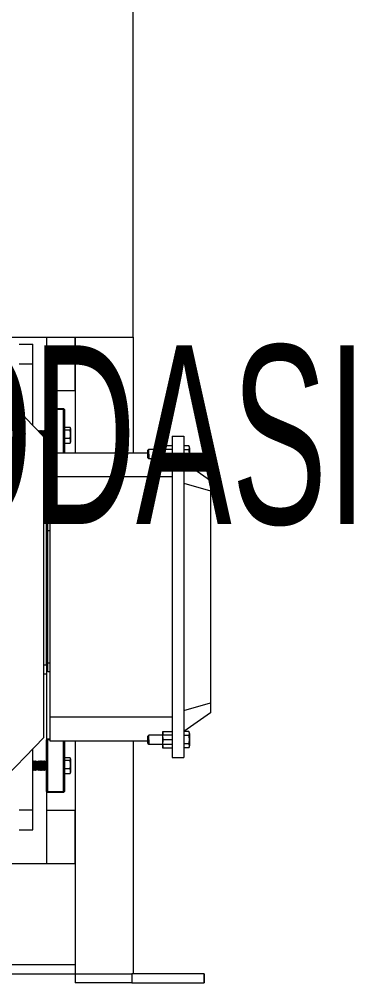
# Model space of a CAD drawing. Header units: metres. Extents: x 8 to 325, y -31 to 15.
# Drawn here: x 132.788 to 133.162, y -8.646 to -7.567 of the extents above; entities that cross this region are included whole.
import ezdxf

# ---------------------------------------------------------------- set-up
doc = ezdxf.new("R2010")
doc.units = ezdxf.units.M
doc.layers.add('A-DETY-ETKT', color=7, linetype='Continuous', lineweight=9)
doc.layers.add('M-EKIP', color=7, linetype='Continuous', lineweight=9)
doc.layers.add('G-IMPT', color=7, linetype='Continuous', lineweight=9, true_color=0x999999)
doc.styles.add('Arial Narrow_1', font='ARIALN.TTF', dxfattribs={"width": 0.7, "height": 0.2})

# ---------------------------------------------------------------- blocks, each defined once
blk = doc.blocks.new('D4010_10_Yangın Pompası - Wilo SCPFF 125_300_125_2_dwg-V113-_1_13_4_13_ PERON KATI _FFL_')
at = {"layer": 'G-IMPT', "color": 8, "lineweight": 5, "true_color": 0x808080}
for p, q in [((-0.2644, 1.0426), (-0.2644, 1.0326)), ((-0.1833, 1.0426), (-0.2644, 1.0426)), ((-0.2644, 1.0326), (-0.2644, 1.0426)), ((-0.1833, 1.0426), (-0.1199, 1.0426)), ((-0.1833, 1.0326), (-0.1833, 1.0426)), ((-0.1199, 1.0326), (-0.1199, 1.0426)), ((-0.2644, 1.0326), (-0.1833, 1.0326)), ((-0.1849, 0.772), (-0.1849, 1.0326)), ((-0.1199, 1.0326), (-0.1833, 1.0326)), ((-0.1199, 0.772), (-0.1199, 1.0326)), ((-0.1199, 1.0226), (-0.1199, 1.0326)), ((0.5001, 1.0326), (-0.1199, 1.0326)), ((-0.1199, 1.0226), (0.5001, 1.0226)), ((-0.1199, 0.9096), (-0.0879, 0.9096)), ((-0.1199, 0.9096), (-0.1199, 0.8496)), ((-0.0879, 0.8286), (-0.0879, 0.9096)), ((-0.0879, 0.9096), (-0.0319, 0.9096)), ((-0.0724, 0.8715), (-0.0724, 0.8495)), ((-0.0574, 0.8715), (-0.0724, 0.8715)), ((-0.1199, 0.8496), (-0.0879, 0.8496)), ((-0.0724, 0.8495), (-0.0724, 0.7807)), ((-0.0724, 0.8495), (-0.068, 0.8495)), ((-0.0724, 0.8495), (-0.068, 0.8495)), ((-0.068, 0.8495), (-0.0574, 0.8495)), ((-0.068, 0.8495), (-0.0574, 0.8495)), ((-0.0849, 0.7678), (-0.0204, 0.8345)), ((-0.1069, 0.8296), (-0.1079, 0.8286)), ((-0.1069, 0.8296), (-0.1079, 0.8286)), ((-0.1079, 0.772), (-0.1079, 0.8286)), ((-0.1069, 0.8286), (-0.1079, 0.8286)), ((-0.1069, 0.8296), (-0.0889, 0.8296)), ((-0.1069, 0.8296), (-0.1069, 0.8286)), ((-0.0889, 0.8286), (-0.1069, 0.8286)), ((-0.1069, 0.8286), (-0.1069, 0.772)), ((-0.0889, 0.8286), (-0.0889, 0.8296)), ((-0.0879, 0.8286), (-0.0889, 0.8296)), ((-0.0879, 0.8286), (-0.0889, 0.8296)), ((-0.0889, 0.7706), (-0.0889, 0.8286)), ((-0.0879, 0.8286), (-0.0889, 0.8286)), ((-0.0879, 0.8286), (-0.0879, 0.7706)), ((-0.1144, 0.8082), (-0.1148, 0.8076)), ((-0.1148, 0.8076), (-0.1148, 0.8076)), ((-0.1148, 0.8059), (-0.1148, 0.8072)), ((-0.1148, 0.8006), (-0.1148, 0.807)), ((-0.1148, 0.7985), (-0.1148, 0.8059)), ((-0.1148, 0.7932), (-0.1148, 0.8006)), ((-0.1148, 0.7922), (-0.1148, 0.7985)), ((-0.1141, 0.8087), (-0.1079, 0.8087)), ((-0.1141, 0.8031), (-0.1079, 0.8031)), ((-0.0875, 0.8037), (-0.0881, 0.8046)), ((-0.0869, 0.8046), (-0.0875, 0.8037)), ((-0.0875, 0.8037), (-0.0875, 0.8012)), ((-0.0875, 0.8037), (-0.0875, 0.798)), ((-0.0875, 0.7954), (-0.0875, 0.8012)), ((-0.0866, 0.8046), (-0.0869, 0.8046)), ((-0.0869, 0.8046), (-0.0869, 0.8015)), ((-0.0869, 0.7977), (-0.0869, 0.8042)), ((-0.0869, 0.8015), (-0.0869, 0.7949)), ((-0.086, 0.8037), (-0.0866, 0.8046)), ((-0.0866, 0.8015), (-0.0866, 0.8046)), ((-0.0866, 0.7977), (-0.0866, 0.8042)), ((-0.0866, 0.8015), (-0.0866, 0.7949)), ((-0.0855, 0.8046), (-0.086, 0.8037)), ((-0.086, 0.8037), (-0.086, 0.8012)), ((-0.086, 0.8037), (-0.086, 0.798)), ((-0.086, 0.7954), (-0.086, 0.8012)), ((-0.0852, 0.8046), (-0.0855, 0.8046)), ((-0.0855, 0.8046), (-0.0855, 0.8015)), ((-0.0855, 0.7977), (-0.0855, 0.8042)), ((-0.0855, 0.8015), (-0.0855, 0.7949)), ((-0.0846, 0.8037), (-0.0852, 0.8046)), ((-0.0852, 0.8015), (-0.0852, 0.8046)), ((-0.0852, 0.7977), (-0.0852, 0.8042)), ((-0.0852, 0.8015), (-0.0852, 0.7949)), ((-0.084, 0.8046), (-0.0846, 0.8037)), ((-0.0846, 0.8037), (-0.0846, 0.8012)), ((-0.0846, 0.8037), (-0.0846, 0.798)), ((-0.0846, 0.7954), (-0.0846, 0.8012)), ((-0.0837, 0.8046), (-0.084, 0.8046)), ((-0.084, 0.8046), (-0.084, 0.8015)), ((-0.084, 0.7977), (-0.084, 0.8042)), ((-0.084, 0.8015), (-0.084, 0.7949)), ((-0.0832, 0.8037), (-0.0837, 0.8046)), ((-0.0837, 0.8015), (-0.0837, 0.8046)), ((-0.0837, 0.7977), (-0.0837, 0.8042)), ((-0.0837, 0.8015), (-0.0837, 0.7949)), ((-0.0826, 0.8046), (-0.0832, 0.8037)), ((-0.0832, 0.8037), (-0.0832, 0.8012)), ((-0.0832, 0.8037), (-0.0832, 0.798)), ((-0.0832, 0.7954), (-0.0832, 0.8012)), ((-0.0823, 0.8046), (-0.0826, 0.8046)), ((-0.0826, 0.8046), (-0.0826, 0.8015)), ((-0.0826, 0.7977), (-0.0826, 0.8042)), ((-0.0826, 0.8015), (-0.0826, 0.7949)), ((-0.0817, 0.8037), (-0.0823, 0.8046)), ((-0.0823, 0.8015), (-0.0823, 0.8046)), ((-0.0823, 0.7977), (-0.0823, 0.8042)), ((-0.0823, 0.8015), (-0.0823, 0.7949)), ((-0.0811, 0.8046), (-0.0817, 0.8037)), ((-0.0817, 0.8037), (-0.0817, 0.8012)), ((-0.0817, 0.8037), (-0.0817, 0.798)), ((-0.0817, 0.7954), (-0.0817, 0.8012)), ((-0.0808, 0.8046), (-0.0811, 0.8046)), ((-0.0811, 0.8046), (-0.0811, 0.8015)), ((-0.0811, 0.7977), (-0.0811, 0.8042)), ((-0.0811, 0.8015), (-0.0811, 0.7949)), ((-0.0803, 0.8037), (-0.0808, 0.8046)), ((-0.0808, 0.8015), (-0.0808, 0.8046)), ((-0.0808, 0.7977), (-0.0808, 0.8042)), ((-0.0808, 0.8015), (-0.0808, 0.7949)), ((-0.0797, 0.8046), (-0.0803, 0.8037)), ((-0.0803, 0.8037), (-0.0803, 0.8012)), ((-0.0803, 0.8037), (-0.0803, 0.798)), ((-0.0803, 0.7954), (-0.0803, 0.8012)), ((-0.0794, 0.8046), (-0.0797, 0.8046)), ((-0.0797, 0.8046), (-0.0797, 0.8015)), ((-0.0797, 0.7977), (-0.0797, 0.8042)), ((-0.0797, 0.8015), (-0.0797, 0.7949)), ((-0.0788, 0.8037), (-0.0794, 0.8046)), ((-0.0794, 0.8015), (-0.0794, 0.8046)), ((-0.0794, 0.7977), (-0.0794, 0.8042)), ((-0.0794, 0.8015), (-0.0794, 0.7949)), ((-0.0782, 0.8046), (-0.0788, 0.8037)), ((-0.0788, 0.8037), (-0.0788, 0.8012)), ((-0.0788, 0.8037), (-0.0788, 0.798)), ((-0.0788, 0.7954), (-0.0788, 0.8012)), ((-0.078, 0.8046), (-0.0782, 0.8046)), ((-0.0782, 0.8046), (-0.0782, 0.8015)), ((-0.0782, 0.7977), (-0.0782, 0.8042)), ((-0.0782, 0.8015), (-0.0782, 0.7949)), ((-0.0774, 0.8037), (-0.078, 0.8046)), ((-0.078, 0.8015), (-0.078, 0.8046)), ((-0.078, 0.7977), (-0.078, 0.8042)), ((-0.078, 0.8015), (-0.078, 0.7949)), ((-0.0768, 0.8046), (-0.0774, 0.8037)), ((-0.0774, 0.8037), (-0.0774, 0.8012)), ((-0.0774, 0.8037), (-0.0774, 0.798)), ((-0.0774, 0.7954), (-0.0774, 0.8012)), ((-0.0765, 0.8046), (-0.0768, 0.8046)), ((-0.0768, 0.8046), (-0.0768, 0.8015)), ((-0.0768, 0.7977), (-0.0768, 0.8042)), ((-0.0768, 0.8015), (-0.0768, 0.7949)), ((-0.0759, 0.8037), (-0.0765, 0.8046)), ((-0.0765, 0.8015), (-0.0765, 0.8046)), ((-0.0765, 0.7977), (-0.0765, 0.8042)), ((-0.0765, 0.8015), (-0.0765, 0.7949)), ((-0.0754, 0.8046), (-0.0759, 0.8037)), ((-0.0759, 0.8037), (-0.0759, 0.8012)), ((-0.0759, 0.8037), (-0.0759, 0.798)), ((-0.0759, 0.7954), (-0.0759, 0.8012)), ((-0.0751, 0.8046), (-0.0754, 0.8046)), ((-0.0754, 0.8046), (-0.0754, 0.8015)), ((-0.0754, 0.7977), (-0.0754, 0.8042)), ((-0.0754, 0.8015), (-0.0754, 0.7949)), ((-0.0745, 0.8037), (-0.0751, 0.8046)), ((-0.0751, 0.8015), (-0.0751, 0.8046)), ((-0.0751, 0.7977), (-0.0751, 0.8042)), ((-0.0751, 0.8015), (-0.0751, 0.7949)), ((-0.0739, 0.8046), (-0.0745, 0.8037)), ((-0.0745, 0.8037), (-0.0745, 0.8012)), ((-0.0745, 0.8037), (-0.0745, 0.798)), ((-0.0745, 0.7954), (-0.0745, 0.8012)), ((-0.0736, 0.8046), (-0.0739, 0.8046)), ((-0.0739, 0.8046), (-0.0739, 0.8015)), ((-0.0739, 0.7977), (-0.0739, 0.8042)), ((-0.0739, 0.8015), (-0.0739, 0.7949)), ((-0.073, 0.8037), (-0.0736, 0.8046)), ((-0.0736, 0.8015), (-0.0736, 0.8046)), ((-0.0736, 0.7977), (-0.0736, 0.8042)), ((-0.0736, 0.8015), (-0.0736, 0.7949)), ((-0.0725, 0.8046), (-0.073, 0.8037)), ((-0.073, 0.8037), (-0.073, 0.8012)), ((-0.073, 0.8037), (-0.073, 0.798)), ((-0.073, 0.7954), (-0.073, 0.8012)), ((-0.2414, 0.4305), (-0.2414, 0.7905)), ((-0.2284, 0.7905), (-0.2414, 0.7905)), ((-0.2284, 0.4305), (-0.2284, 0.7905)), ((-0.1148, 0.7919), (-0.1148, 0.7932)), ((-0.1148, 0.7916), (-0.1144, 0.7909)), ((-0.1141, 0.7939), (-0.1079, 0.7939)), ((-0.1079, 0.7904), (-0.1141, 0.7904)), ((-0.0881, 0.7946), (-0.0875, 0.7954)), ((-0.0875, 0.7954), (-0.0875, 0.798)), ((-0.0875, 0.7954), (-0.0869, 0.7946)), ((-0.0869, 0.7946), (-0.0869, 0.7977)), ((-0.0869, 0.7946), (-0.0866, 0.7946)), ((-0.0866, 0.7977), (-0.0866, 0.7946)), ((-0.0866, 0.7946), (-0.086, 0.7954)), ((-0.086, 0.7954), (-0.086, 0.798)), ((-0.086, 0.7954), (-0.0855, 0.7946)), ((-0.0855, 0.7946), (-0.0855, 0.7977)), ((-0.0855, 0.7946), (-0.0852, 0.7946)), ((-0.0852, 0.7977), (-0.0852, 0.7946)), ((-0.0852, 0.7946), (-0.0846, 0.7954)), ((-0.0846, 0.7954), (-0.0846, 0.798)), ((-0.0846, 0.7954), (-0.084, 0.7946)), ((-0.084, 0.7946), (-0.084, 0.7977)), ((-0.084, 0.7946), (-0.0837, 0.7946)), ((-0.0837, 0.7977), (-0.0837, 0.7946)), ((-0.0837, 0.7946), (-0.0832, 0.7954)), ((-0.0832, 0.7954), (-0.0832, 0.798)), ((-0.0832, 0.7954), (-0.0826, 0.7946)), ((-0.0826, 0.7946), (-0.0826, 0.7977)), ((-0.0826, 0.7946), (-0.0823, 0.7946)), ((-0.0823, 0.7977), (-0.0823, 0.7946)), ((-0.0823, 0.7946), (-0.0817, 0.7954)), ((-0.0817, 0.7954), (-0.0817, 0.798)), ((-0.0817, 0.7954), (-0.0811, 0.7946)), ((-0.0811, 0.7946), (-0.0811, 0.7977)), ((-0.0811, 0.7946), (-0.0808, 0.7946)), ((-0.0808, 0.7977), (-0.0808, 0.7946)), ((-0.0808, 0.7946), (-0.0803, 0.7954)), ((-0.0803, 0.7954), (-0.0803, 0.798)), ((-0.0803, 0.7954), (-0.0797, 0.7946)), ((-0.0797, 0.7946), (-0.0797, 0.7977)), ((-0.0797, 0.7946), (-0.0794, 0.7946)), ((-0.0794, 0.7977), (-0.0794, 0.7946)), ((-0.0794, 0.7946), (-0.0788, 0.7954)), ((-0.0788, 0.7954), (-0.0788, 0.798)), ((-0.0788, 0.7954), (-0.0782, 0.7946)), ((-0.0782, 0.7946), (-0.0782, 0.7977)), ((-0.0782, 0.7946), (-0.078, 0.7946)), ((-0.078, 0.7977), (-0.078, 0.7946)), ((-0.078, 0.7946), (-0.0774, 0.7954)), ((-0.0774, 0.7954), (-0.0774, 0.798)), ((-0.0774, 0.7954), (-0.0768, 0.7946)), ((-0.0768, 0.7946), (-0.0768, 0.7977)), ((-0.0768, 0.7946), (-0.0765, 0.7946)), ((-0.0765, 0.7977), (-0.0765, 0.7946)), ((-0.0765, 0.7946), (-0.0759, 0.7954)), ((-0.0759, 0.7954), (-0.0759, 0.798)), ((-0.0759, 0.7954), (-0.0754, 0.7946)), ((-0.0754, 0.7946), (-0.0754, 0.7977)), ((-0.0754, 0.7946), (-0.0751, 0.7946)), ((-0.0751, 0.7977), (-0.0751, 0.7946)), ((-0.0751, 0.7946), (-0.0745, 0.7954)), ((-0.0745, 0.7954), (-0.0745, 0.798)), ((-0.0745, 0.7954), (-0.0739, 0.7946)), ((-0.0739, 0.7946), (-0.0739, 0.7977)), ((-0.0739, 0.7946), (-0.0736, 0.7946)), ((-0.0736, 0.7977), (-0.0736, 0.7946)), ((-0.0736, 0.7946), (-0.073, 0.7954)), ((-0.073, 0.7954), (-0.073, 0.798)), ((-0.073, 0.7954), (-0.0725, 0.7946)), ((-0.2471, 0.7797), (-0.2478, 0.7785)), ((-0.2471, 0.7797), (-0.2478, 0.7785)), ((-0.2478, 0.7705), (-0.2478, 0.7774)), ((-0.2478, 0.7705), (-0.2478, 0.7774)), ((-0.2478, 0.7705), (-0.2478, 0.7774)), ((-0.2478, 0.7705), (-0.2478, 0.7774)), ((-0.2471, 0.7797), (-0.2414, 0.7797)), ((-0.2185, 0.7795), (-0.2284, 0.7795)), ((-0.2177, 0.7755), (-0.2177, 0.7795)), ((-0.2177, 0.775), (-0.2177, 0.7795)), ((-0.2177, 0.7755), (-0.2177, 0.7795)), ((-0.2177, 0.7755), (-0.2177, 0.7795)), ((-0.2478, 0.7635), (-0.2478, 0.7705)), ((-0.2478, 0.7635), (-0.2478, 0.7705)), ((-0.2478, 0.7635), (-0.2478, 0.7705)), ((-0.2478, 0.7635), (-0.2478, 0.7705)), ((-0.2471, 0.7751), (-0.2414, 0.7751)), ((-0.2023, 0.7755), (-0.2284, 0.7755)), ((-0.2284, 0.7705), (-0.2185, 0.7705)), ((-0.2023, 0.7755), (-0.2178, 0.7755)), ((-0.2178, 0.7659), (-0.2178, 0.7751)), ((-0.2177, 0.766), (-0.2177, 0.775)), ((-0.2014, 0.7746), (-0.2023, 0.7755)), ((-0.2014, 0.7746), (-0.2023, 0.7755)), ((-0.2023, 0.7705), (-0.2023, 0.7755)), ((-0.2023, 0.7754), (-0.2023, 0.7755)), ((-0.2023, 0.772), (-0.0919, 0.772)), ((-0.2023, 0.7705), (-0.2023, 0.7655)), ((-0.2023, 0.7655), (-0.2014, 0.7663)), ((-0.2014, 0.7746), (-0.2014, 0.7705)), ((-0.2014, 0.7746), (-0.2014, 0.772)), ((-0.2014, 0.7705), (-0.2014, 0.7663)), ((-0.0919, 0.772), (-0.0919, 0.745)), ((-0.0919, 0.7706), (-0.0889, 0.7706)), ((-0.0889, 0.7696), (-0.0919, 0.7696)), ((-0.0889, 0.7696), (-0.0889, 0.7706)), ((-0.0879, 0.7706), (-0.0889, 0.7706)), ((-0.0889, 0.7696), (-0.0879, 0.7706)), ((-0.0889, 0.7696), (-0.0879, 0.7706)), ((-0.0879, 0.6965), (-0.0879, 0.7706)), ((-0.0849, 0.7678), (-0.0849, 0.4312)), ((-0.2714, 0.7405), (-0.2414, 0.7614)), ((-0.2478, 0.7625), (-0.2471, 0.7612)), ((-0.2478, 0.7625), (-0.2471, 0.7612)), ((-0.2471, 0.7659), (-0.2414, 0.7659)), ((-0.2471, 0.7612), (-0.2414, 0.7612)), ((-0.2284, 0.7655), (-0.2023, 0.7655)), ((-0.2284, 0.7615), (-0.2185, 0.7615)), ((-0.2177, 0.7615), (-0.2177, 0.766)), ((-0.2177, 0.7615), (-0.2177, 0.7655)), ((-0.2177, 0.7645), (-0.2177, 0.7652)), ((-0.0919, 0.745), (-0.2284, 0.745)), ((-0.0919, 0.745), (-0.0919, 0.476)), ((-0.2714, 0.729), (-0.2714, 0.7405)), ((-0.2414, 0.7377), (-0.2714, 0.729)), ((-0.2714, 0.4919), (-0.2714, 0.729)), ((-0.0919, 0.6945), (-0.0894, 0.6945)), ((-0.0894, 0.6945), (-0.0894, 0.6845)), ((-0.0849, 0.6965), (-0.0879, 0.6965)), ((-0.0849, 0.6965), (-0.0879, 0.6965)), ((-0.0879, 0.6865), (-0.0879, 0.6965)), ((-0.0894, 0.6845), (-0.0919, 0.6845)), ((-0.0879, 0.6857), (-0.0894, 0.6857)), ((-0.0894, 0.6857), (-0.0879, 0.6857)), ((-0.0894, 0.6845), (-0.0894, 0.5365)), ((-0.0849, 0.6865), (-0.0879, 0.6865)), ((-0.0879, 0.6865), (-0.0879, 0.5125)), ((-0.0879, 0.6757), (-0.0894, 0.6757)), ((-0.0894, 0.5452), (-0.0879, 0.5452)), ((-0.0919, 0.5365), (-0.0894, 0.5365)), ((-0.0894, 0.5365), (-0.0894, 0.5265)), ((-0.0894, 0.5352), (-0.0879, 0.5352)), ((-0.0879, 0.5352), (-0.0894, 0.5352)), ((-0.0919, 0.5265), (-0.0894, 0.5265)), ((-0.0879, 0.5125), (-0.0849, 0.5125)), ((-0.0879, 0.5025), (-0.0879, 0.5125)), ((-0.0879, 0.5025), (-0.0849, 0.5025)), ((-0.0879, 0.4586), (-0.0879, 0.5025)), ((-0.0849, 0.5025), (-0.0879, 0.5025)), ((-0.2714, 0.4805), (-0.2714, 0.4919)), ((-0.2414, 0.4832), (-0.2714, 0.4919)), ((-0.2714, 0.4805), (-0.2414, 0.4595)), ((-0.2284, 0.476), (-0.0919, 0.476)), ((-0.0919, 0.476), (-0.0919, 0.449)), ((-0.2471, 0.4597), (-0.2478, 0.4585)), ((-0.2471, 0.4597), (-0.2478, 0.4585)), ((-0.2478, 0.4505), (-0.2478, 0.4574)), ((-0.2478, 0.4505), (-0.2478, 0.4574)), ((-0.2478, 0.4505), (-0.2478, 0.4574)), ((-0.2478, 0.4505), (-0.2478, 0.4574)), ((-0.2471, 0.4597), (-0.2414, 0.4597)), ((-0.2471, 0.4551), (-0.2414, 0.4551)), ((-0.2185, 0.4595), (-0.2284, 0.4595)), ((-0.2023, 0.4555), (-0.2284, 0.4555)), ((-0.2178, 0.4459), (-0.2178, 0.4551)), ((-0.2177, 0.4555), (-0.2177, 0.4595)), ((-0.2177, 0.455), (-0.2177, 0.4595)), ((-0.2177, 0.446), (-0.2177, 0.455)), ((-0.2014, 0.4546), (-0.2023, 0.4555)), ((-0.2023, 0.4505), (-0.2023, 0.4555)), ((-0.2014, 0.4546), (-0.2014, 0.4505)), ((-0.0919, 0.4596), (-0.0889, 0.4596)), ((-0.0889, 0.4586), (-0.0919, 0.4586)), ((-0.0889, 0.4586), (-0.0889, 0.4596)), ((-0.0879, 0.4586), (-0.0889, 0.4596)), ((-0.0879, 0.4586), (-0.0889, 0.4596)), ((-0.0889, 0.4006), (-0.0889, 0.4586)), ((-0.0879, 0.4586), (-0.0889, 0.4586)), ((-0.0879, 0.4586), (-0.0879, 0.4006)), ((-0.2478, 0.4435), (-0.2478, 0.4505)), ((-0.2478, 0.4435), (-0.2478, 0.4505)), ((-0.2478, 0.4435), (-0.2478, 0.4505)), ((-0.2478, 0.4435), (-0.2478, 0.4505)), ((-0.2478, 0.4425), (-0.2471, 0.4412)), ((-0.2478, 0.4425), (-0.2471, 0.4412)), ((-0.2471, 0.4459), (-0.2414, 0.4459)), ((-0.2284, 0.4505), (-0.2185, 0.4505)), ((-0.2284, 0.4455), (-0.2023, 0.4455)), ((-0.2178, 0.4455), (-0.2023, 0.4455)), ((-0.2177, 0.4415), (-0.2177, 0.446)), ((-0.2177, 0.4415), (-0.2177, 0.4455)), ((-0.2177, 0.4415), (-0.2177, 0.4455)), ((-0.2177, 0.4415), (-0.2177, 0.4455)), ((-0.2177, 0.4445), (-0.2177, 0.4452)), ((-0.2023, 0.4505), (-0.2023, 0.4455)), ((-0.0919, 0.449), (-0.2023, 0.449)), ((-0.2023, 0.4455), (-0.2014, 0.4463)), ((-0.2023, 0.4455), (-0.2014, 0.4463)), ((-0.2023, 0.4455), (-0.2023, 0.4455)), ((-0.2014, 0.4505), (-0.2014, 0.4463)), ((-0.2014, 0.449), (-0.2014, 0.4463)), ((-0.1849, 0.3196), (-0.1849, 0.449)), ((-0.1199, 0.3196), (-0.1199, 0.449)), ((-0.1079, 0.4006), (-0.1079, 0.449)), ((-0.1069, 0.449), (-0.1069, 0.4006)), ((-0.2471, 0.4412), (-0.2414, 0.4412)), ((-0.2284, 0.4415), (-0.2185, 0.4415)), ((-0.1144, 0.4382), (-0.1148, 0.4376)), ((-0.1148, 0.4376), (-0.1148, 0.4376)), ((-0.1148, 0.4359), (-0.1148, 0.4372)), ((-0.1148, 0.4306), (-0.1148, 0.437)), ((-0.1148, 0.4285), (-0.1148, 0.4359)), ((-0.1141, 0.4387), (-0.1079, 0.4387)), ((-0.1141, 0.4331), (-0.1079, 0.4331)), ((-0.0875, 0.4337), (-0.0881, 0.4346)), ((-0.0869, 0.4346), (-0.0875, 0.4337)), ((-0.0875, 0.4337), (-0.0875, 0.4312)), ((-0.0875, 0.4337), (-0.0875, 0.428)), ((-0.0866, 0.4346), (-0.0869, 0.4346)), ((-0.0869, 0.4346), (-0.0869, 0.4315)), ((-0.0869, 0.4277), (-0.0869, 0.4342)), ((-0.086, 0.4337), (-0.0866, 0.4346)), ((-0.0866, 0.4315), (-0.0866, 0.4346)), ((-0.0866, 0.4277), (-0.0866, 0.4342)), ((-0.0855, 0.4346), (-0.086, 0.4337)), ((-0.086, 0.4337), (-0.086, 0.4312)), ((-0.086, 0.4337), (-0.086, 0.428)), ((-0.0852, 0.4346), (-0.0855, 0.4346)), ((-0.0855, 0.4346), (-0.0855, 0.4315)), ((-0.0855, 0.4277), (-0.0855, 0.4342)), ((-0.0852, 0.4315), (-0.0852, 0.4346)), ((-0.0852, 0.4277), (-0.0852, 0.4342)), ((-0.2284, 0.4305), (-0.2414, 0.4305)), ((-0.1148, 0.4232), (-0.1148, 0.4306)), ((-0.1148, 0.4222), (-0.1148, 0.4285)), ((-0.1148, 0.4219), (-0.1148, 0.4232)), ((-0.1148, 0.4216), (-0.1144, 0.4209)), ((-0.1141, 0.4239), (-0.1079, 0.4239)), ((-0.0881, 0.4246), (-0.0875, 0.4254)), ((-0.0875, 0.4254), (-0.0875, 0.4312)), ((-0.0875, 0.4254), (-0.0875, 0.428)), ((-0.0875, 0.4254), (-0.0869, 0.4246)), ((-0.0869, 0.4315), (-0.0869, 0.4249)), ((-0.0869, 0.4246), (-0.0869, 0.4277)), ((-0.0869, 0.4246), (-0.0866, 0.4246)), ((-0.0866, 0.4315), (-0.0866, 0.4249)), ((-0.0866, 0.4277), (-0.0866, 0.4246)), ((-0.0866, 0.4246), (-0.086, 0.4254)), ((-0.086, 0.4254), (-0.086, 0.4312)), ((-0.086, 0.4254), (-0.086, 0.428)), ((-0.086, 0.4254), (-0.0855, 0.4246)), ((-0.0855, 0.4315), (-0.0855, 0.4249)), ((-0.0855, 0.4246), (-0.0855, 0.4277)), ((-0.0855, 0.4246), (-0.0852, 0.4246)), ((-0.0852, 0.4315), (-0.0852, 0.4249)), ((-0.0852, 0.4277), (-0.0852, 0.4246)), ((-0.0852, 0.4246), (-0.0846, 0.4254)), ((-0.0204, 0.3645), (-0.0849, 0.4312)), ((-0.0846, 0.4308), (-0.0846, 0.428)), ((-0.0846, 0.4254), (-0.0846, 0.4308)), ((-0.0846, 0.4254), (-0.0846, 0.428)), ((-0.0846, 0.4254), (-0.084, 0.4246)), ((-0.084, 0.4304), (-0.084, 0.4249)), ((-0.084, 0.4277), (-0.084, 0.4299)), ((-0.084, 0.4246), (-0.084, 0.4277)), ((-0.084, 0.4246), (-0.0837, 0.4246)), ((-0.0837, 0.4304), (-0.0837, 0.4249)), ((-0.0837, 0.4277), (-0.0837, 0.4299)), ((-0.0837, 0.4277), (-0.0837, 0.4246)), ((-0.0837, 0.4246), (-0.0832, 0.4254)), ((-0.0832, 0.4293), (-0.0832, 0.428)), ((-0.0832, 0.4254), (-0.0832, 0.4293)), ((-0.0832, 0.4254), (-0.0832, 0.428)), ((-0.0832, 0.4254), (-0.0826, 0.4246)), ((-0.0826, 0.4277), (-0.0826, 0.4287)), ((-0.0826, 0.4282), (-0.0826, 0.4249)), ((-0.0826, 0.4246), (-0.0826, 0.4277)), ((-0.0826, 0.4246), (-0.0823, 0.4246)), ((-0.0823, 0.4277), (-0.0823, 0.4287)), ((-0.0823, 0.4282), (-0.0823, 0.4249)), ((-0.0823, 0.4277), (-0.0823, 0.4246)), ((-0.0823, 0.4246), (-0.0817, 0.4254)), ((-0.0817, 0.4254), (-0.0817, 0.4278)), ((-0.0817, 0.4254), (-0.0817, 0.4278)), ((-0.0817, 0.4254), (-0.0811, 0.4246)), ((-0.0811, 0.4246), (-0.0811, 0.4277)), ((-0.0811, 0.4271), (-0.0811, 0.4249)), ((-0.0811, 0.4246), (-0.0808, 0.4246)), ((-0.0808, 0.4271), (-0.0808, 0.4249)), ((-0.0808, 0.4267), (-0.0808, 0.4246)), ((-0.0808, 0.4246), (-0.0803, 0.4254)), ((-0.0803, 0.4254), (-0.0803, 0.4266)), ((-0.0803, 0.4254), (-0.0803, 0.4266)), ((-0.0803, 0.4254), (-0.0797, 0.4246)), ((-0.0797, 0.4246), (-0.0797, 0.4258)), ((-0.0797, 0.4255), (-0.0797, 0.4249)), ((-0.0797, 0.4246), (-0.0794, 0.4246)), ((-0.0794, 0.4255), (-0.0794, 0.4249)), ((-0.0794, 0.4246), (-0.0788, 0.4254)), ((-0.0794, 0.4252), (-0.0794, 0.4246)), ((-0.1079, 0.4204), (-0.1141, 0.4204)), ((-0.0724, 0.4182), (-0.0724, 0.3495)), ((-0.0717, 0.4175), (-0.0717, 0.4175)), ((-0.1079, 0.4006), (-0.1069, 0.3996)), ((-0.1069, 0.4006), (-0.1079, 0.4006)), ((-0.1079, 0.4006), (-0.1069, 0.3996)), ((-0.1069, 0.4006), (-0.0889, 0.4006)), ((-0.1069, 0.4006), (-0.1069, 0.3996)), ((-0.0889, 0.3996), (-0.1069, 0.3996)), ((-0.0889, 0.3996), (-0.0889, 0.4006)), ((-0.0879, 0.4006), (-0.0889, 0.4006)), ((-0.0889, 0.3996), (-0.0879, 0.4006)), ((-0.0889, 0.3996), (-0.0879, 0.4006)), ((-0.0879, 0.3196), (-0.0879, 0.4006)), ((-0.1199, 0.3796), (-0.0879, 0.3796)), ((-0.1199, 0.3796), (-0.1199, 0.3196)), ((-0.0724, 0.3495), (-0.0724, 0.3275)), ((-0.0574, 0.3495), (-0.0724, 0.3495)), ((-0.0574, 0.3495), (-0.0724, 0.3495)), ((-0.0574, 0.3275), (-0.0724, 0.3275)), ((-0.0879, 0.3196), (-0.1849, 0.3196)), ((-0.1849, 0.3196), (-0.1849, -0.2554)), ((-0.0376, 0.3196), (-0.0879, 0.3196))]:
    blk.add_line(p, q, dxfattribs=at)
at = {"layer": 'G-IMPT', "color": 8, "lineweight": 5, "true_color": 0x808080, "flags": 128}
for points in [[(-0.2177, 0.7645), (-0.2177, 0.7675), (-0.2177, 0.7735), (-0.2177, 0.7765)], [(-0.2177, 0.4445), (-0.2177, 0.4475), (-0.2177, 0.4535), (-0.2177, 0.4565)]]:
    blk.add_lwpolyline(points, dxfattribs=at)
at = {"layer": 'G-IMPT', "color": 8, "lineweight": 5, "true_color": 0x808080}
for points in [[(-0.1141, 0.8087), (-0.1143, 0.8083), (-0.1146, 0.8073), (-0.1148, 0.8064), (-0.1148, 0.8059)], [(-0.1148, 0.8059), (-0.1148, 0.8054), (-0.1146, 0.8045), (-0.1143, 0.8036), (-0.1141, 0.8031)], [(-0.1141, 0.8031), (-0.1143, 0.8023), (-0.1146, 0.8008), (-0.1148, 0.7993), (-0.1148, 0.7985)], [(-0.1148, 0.8006), (-0.1148, 0.8014), (-0.1147, 0.8022), (-0.1146, 0.8029)], [(-0.1148, 0.7985), (-0.1148, 0.7977), (-0.1146, 0.7962), (-0.1143, 0.7947), (-0.1141, 0.7939)], [(-0.1148, 0.7932), (-0.1148, 0.7937), (-0.1147, 0.7942), (-0.1146, 0.7946)], [(-0.1141, 0.7939), (-0.1143, 0.7936), (-0.1146, 0.7931), (-0.1148, 0.7925), (-0.1148, 0.7922)], [(-0.1148, 0.7922), (-0.1148, 0.7919), (-0.1146, 0.7913), (-0.1143, 0.7907), (-0.1141, 0.7904)], [(-0.2471, 0.7797), (-0.2473, 0.7793), (-0.2477, 0.7786), (-0.2478, 0.7778), (-0.2478, 0.7774)], [(-0.2478, 0.7774), (-0.2478, 0.777), (-0.2477, 0.7762), (-0.2473, 0.7755), (-0.2471, 0.7751)], [(-0.2177, 0.775), (-0.2177, 0.7757), (-0.2179, 0.7773), (-0.2183, 0.7787), (-0.2185, 0.7795)], [(-0.2179, 0.7795), (-0.2178, 0.7795), (-0.2177, 0.7795), (-0.2177, 0.7795)], [(-0.2177, 0.7795), (-0.2177, 0.7795), (-0.2178, 0.7795), (-0.2179, 0.7795)], [(-0.2179, 0.7795), (-0.2178, 0.7795), (-0.2177, 0.7795), (-0.2177, 0.7795)], [(-0.2177, 0.7795), (-0.2177, 0.7795), (-0.2178, 0.7795), (-0.2179, 0.7795)], [(-0.2471, 0.7751), (-0.2473, 0.7743), (-0.2477, 0.7728), (-0.2478, 0.7712), (-0.2478, 0.7705)], [(-0.2478, 0.7705), (-0.2478, 0.7697), (-0.2477, 0.7681), (-0.2473, 0.7666), (-0.2471, 0.7659)], [(-0.2185, 0.7705), (-0.2183, 0.7712), (-0.2179, 0.7727), (-0.2177, 0.7742), (-0.2177, 0.775)], [(-0.2177, 0.766), (-0.2177, 0.7667), (-0.2179, 0.7683), (-0.2183, 0.7697), (-0.2185, 0.7705)], [(-0.2471, 0.7659), (-0.2473, 0.7655), (-0.2477, 0.7647), (-0.2478, 0.7639), (-0.2478, 0.7635)], [(-0.2478, 0.7635), (-0.2478, 0.7631), (-0.2477, 0.7624), (-0.2473, 0.7616), (-0.2471, 0.7612)], [(-0.2185, 0.7615), (-0.2183, 0.7622), (-0.2179, 0.7637), (-0.2177, 0.7652), (-0.2177, 0.766)], [(-0.2179, 0.7615), (-0.2178, 0.7615), (-0.2177, 0.7615), (-0.2177, 0.7615)], [(-0.2177, 0.7615), (-0.2177, 0.7615), (-0.2178, 0.7615), (-0.2179, 0.7615)], [(-0.2471, 0.4597), (-0.2473, 0.4593), (-0.2477, 0.4586), (-0.2478, 0.4578), (-0.2478, 0.4574)], [(-0.2478, 0.4574), (-0.2478, 0.457), (-0.2477, 0.4562), (-0.2473, 0.4555), (-0.2471, 0.4551)], [(-0.2471, 0.4551), (-0.2473, 0.4543), (-0.2477, 0.4528), (-0.2478, 0.4512), (-0.2478, 0.4505)], [(-0.2177, 0.455), (-0.2177, 0.4557), (-0.2179, 0.4573), (-0.2183, 0.4587), (-0.2185, 0.4595)], [(-0.2185, 0.4505), (-0.2183, 0.4512), (-0.2179, 0.4527), (-0.2177, 0.4542), (-0.2177, 0.455)], [(-0.2179, 0.4595), (-0.2178, 0.4595), (-0.2177, 0.4595), (-0.2177, 0.4595)], [(-0.2177, 0.4595), (-0.2177, 0.4595), (-0.2178, 0.4595), (-0.2179, 0.4595)], [(-0.2478, 0.4505), (-0.2478, 0.4497), (-0.2477, 0.4481), (-0.2473, 0.4466), (-0.2471, 0.4459)], [(-0.2471, 0.4459), (-0.2473, 0.4455), (-0.2477, 0.4447), (-0.2478, 0.4439), (-0.2478, 0.4435)], [(-0.2478, 0.4435), (-0.2478, 0.4431), (-0.2477, 0.4424), (-0.2473, 0.4416), (-0.2471, 0.4412)], [(-0.2177, 0.446), (-0.2177, 0.4467), (-0.2179, 0.4483), (-0.2183, 0.4497), (-0.2185, 0.4505)], [(-0.2185, 0.4415), (-0.2183, 0.4422), (-0.2179, 0.4437), (-0.2177, 0.4452), (-0.2177, 0.446)], [(-0.2179, 0.4415), (-0.2178, 0.4415), (-0.2177, 0.4415), (-0.2177, 0.4415)], [(-0.2177, 0.4415), (-0.2177, 0.4415), (-0.2178, 0.4415), (-0.2179, 0.4415)], [(-0.2179, 0.4415), (-0.2178, 0.4415), (-0.2177, 0.4415), (-0.2177, 0.4415)], [(-0.2177, 0.4415), (-0.2177, 0.4415), (-0.2178, 0.4415), (-0.2179, 0.4415)], [(-0.1141, 0.4387), (-0.1143, 0.4383), (-0.1146, 0.4373), (-0.1148, 0.4364), (-0.1148, 0.4359)], [(-0.1148, 0.4359), (-0.1148, 0.4354), (-0.1146, 0.4345), (-0.1143, 0.4336), (-0.1141, 0.4331)], [(-0.1141, 0.4331), (-0.1143, 0.4323), (-0.1146, 0.4308), (-0.1148, 0.4293), (-0.1148, 0.4285)], [(-0.1148, 0.4306), (-0.1148, 0.4314), (-0.1147, 0.4322), (-0.1146, 0.4329)], [(-0.1148, 0.4285), (-0.1148, 0.4277), (-0.1146, 0.4262), (-0.1143, 0.4247), (-0.1141, 0.4239)], [(-0.1148, 0.4232), (-0.1148, 0.4237), (-0.1147, 0.4242), (-0.1146, 0.4246)], [(-0.1141, 0.4239), (-0.1143, 0.4236), (-0.1146, 0.4231), (-0.1148, 0.4225), (-0.1148, 0.4222)], [(-0.1148, 0.4222), (-0.1148, 0.4219), (-0.1146, 0.4213), (-0.1143, 0.4207), (-0.1141, 0.4204)]]:
    blk.add_open_spline(points, degree=3, dxfattribs=at)
blk = doc.blocks.new('D4010_10_Yangın Pompası - ELEKTRİKLİ YANGIN POMPASI _ ELECTRICAL FIRE PUMP-V114-_1_13_4_13_ PERON KATI _FFL_')
blk.add_blockref('D4010_10_Yangın Pompası - Wilo SCPFF 125_300_125_2_dwg-V113-_1_13_4_13_ PERON KATI _FFL_', (-0.19, 0))
blk = doc.blocks.new('IC-TKN-M7-S23-000-10-A1-32-K-T-6E-200_rvt-1-_1_13_4_13_ PERON KATI _FFL_')
at = {"layer": 'M-EKIP', "color": 8, "lineweight": 5, "true_color": 0x808080, "rotation": 180}
blk.add_blockref('D4010_10_Yangın Pompası - ELEKTRİKLİ YANGIN POMPASI _ ELECTRICAL FIRE PUMP-V114-_1_13_4_13_ PERON KATI _FFL_', (-172.2543, -7.6036), dxfattribs=at)

msp = doc.modelspace()

# ---------------------------------------------------------------- block references
at = {"lineweight": 5}
msp.add_blockref('IC-TKN-M7-S23-000-10-A1-32-K-T-6E-200_rvt-1-_1_13_4_13_ PERON KATI _FFL_', (304.7947, 0), dxfattribs=at)

# ---------------------------------------------------------------- texts
at = {"layer": 'A-DETY-ETKT', "insert": (131.7068, -8.0338), "char_height": 0.2, "width": 3.0002, "attachment_point": 5, "line_spacing_factor": 0.949189, "style": 'Arial Narrow_1'}
msp.add_mtext('\\pt0.42,0.84,1.26,1.68,2.1,2.52,2.94,3.36,3.78,4.2,4.62,5.04,5.46,5.88,6.3,6.72,7.14,7.56,7.98,8.4,8.82,9.24,9.66,10.08,10.5,10.92,11.34,11.76,12.18,12.6,13.02,13.44;YANGIN POMPA VE HİDROFOR ODASI', dxfattribs=at)

doc.saveas('drawing.dxf')
